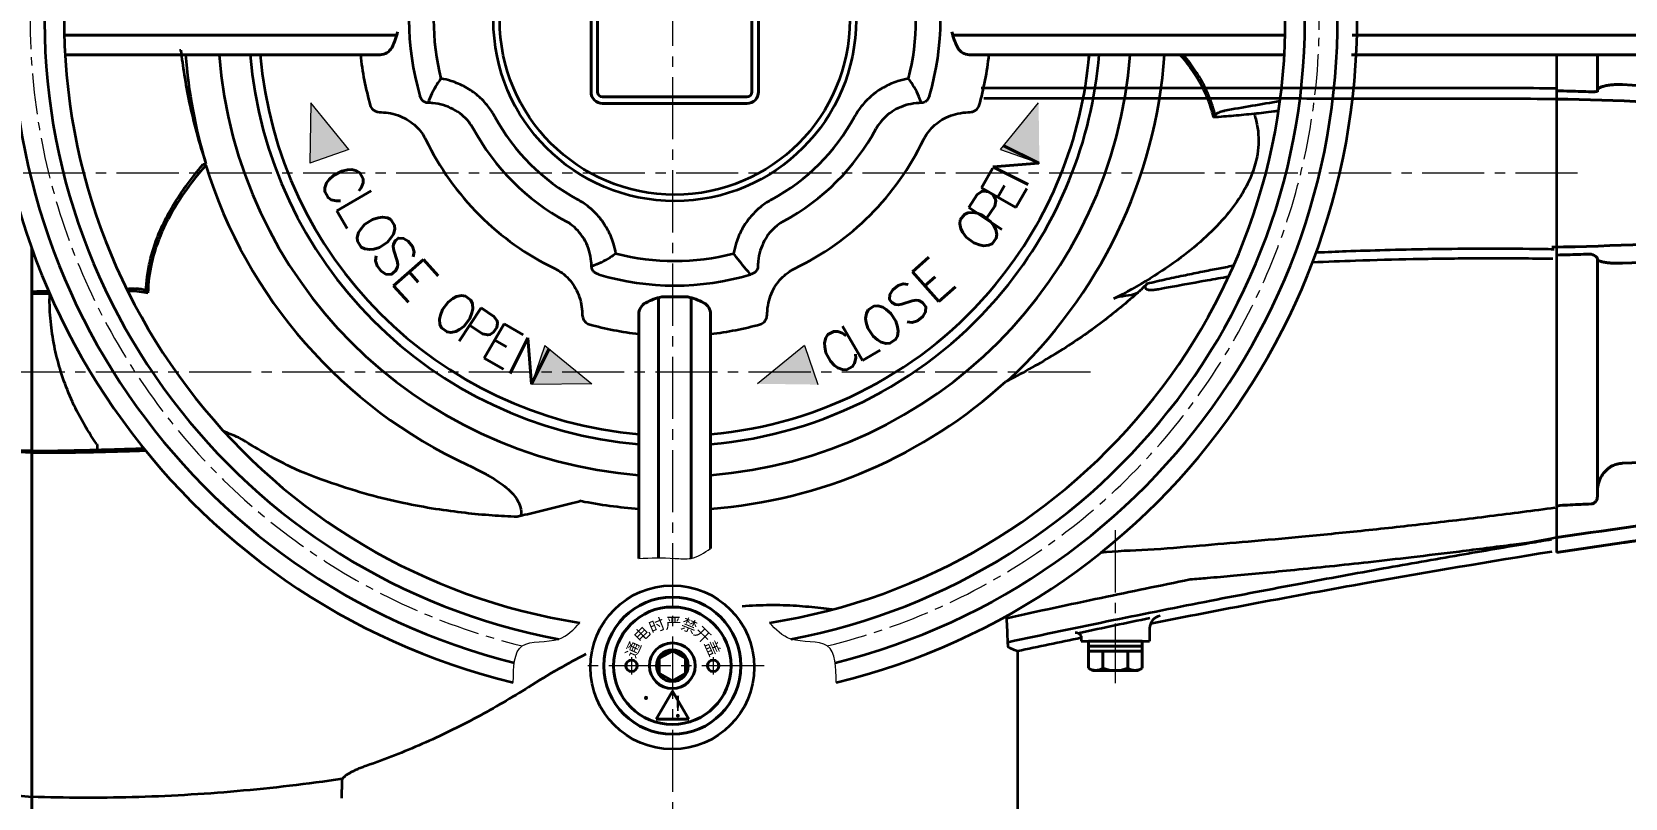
# Model space of a CAD drawing. Extents: x -12012 to 8795, y -497 to 32605.
# Drawn here: x -10982.5 to -10494.3, y 31244.1 to 31478.9 of the extents above; entities that cross this region are included whole.
import ezdxf

# ---------------------------------------------------------------- set-up
doc = ezdxf.new("R2010")
doc.units = 0
doc.header["$MEASUREMENT"] = 0
for name, pattern in [('ACAD_ISO10W100', [18, 12, -3, 0, -3]), ('CENTER', [2, 1.25, -0.25, 0.25, -0.25]), ('CENTER2', [28.575, 19.05, -3.175, 3.175, -3.175])]:
    doc.linetypes.add(name, pattern=pattern)
doc.layers.get('0').update_dxf_attribs({"linetype": 'CONTINUOUS', "lineweight": 35})
doc.layers.get('DEFPOINTS').update_dxf_attribs({"linetype": 'CONTINUOUS'})
for name, color, linetype, lineweight in [('1-中心线', 7, 'ACAD_ISO10W100', 9), ('1CEN', 4, 'CENTER2', 9), ('单点划线', 1, 'CENTER2', 13), ('尺寸', 3, 'CONTINUOUS', 9), ('标注', 3, 'CONTINUOUS', 13), ('粗实线', 7, 'CONTINUOUS', 40), ('细实线', 3, 'CONTINUOUS', 13)]:
    doc.layers.add(name, color=color, linetype=linetype, lineweight=lineweight)
doc.styles.add('01', font='txt.shx')
doc.styles.add('STYLE1', font='txt.shx', dxfattribs={"width": 0.8, "height": 3, "bigfont": 'hzdx.shx'})
doc.styles.add('标注', font='txt.shx', dxfattribs={"height": 2.65})
doc.dimstyles.new('工程标注', dxfattribs={"dimtxt": 6, "dimasz": 5, "dimexe": 1, "dimexo": 0, "dimgap": 1, "dimtad": 1, "dimdec": 0, "dimdsep": 46, "dimtxsty": 'STYLE1', "dimcen": 1, "dimclrd": 256, "dimclrt": 256, "dimadec": 0, "dimazin": 2, "dimtfac": 1, "dimtdec": 0, "dimtmove": 0, "dimatfit": 3, "dimfxl": 0, "dimtolj": 1, "dimarcsym": 0})

# ---------------------------------------------------------------- blocks, each defined once
blk = doc.blocks.new('*D360')
at = {"layer": 'DEFPOINTS', "color": 0, "ltscale": 10, "transparency": 16777216}
for p in [(-10785.55, 31794.72), (-11259.21, 31090.59), (-10785.55, 31090.59)]:
    blk.add_point(p, dxfattribs=at)
at = {"layer": '细实线', "color": 0, "lineweight": -2, "ltscale": 10, "transparency": 16777216}
for p, q in [((-10785.55, 31794.72), (-11260.21, 31794.72)), ((-10785.55, 31090.59), (-11260.21, 31090.59))]:
    blk.add_line(p, q, dxfattribs=at)
at = {"layer": '细实线', "lineweight": -2, "ltscale": 10, "transparency": 16777216}
blk.add_line((-11259.21, 31789.72), (-11259.21, 31095.59), dxfattribs=at)
at = {"layer": '细实线', "ltscale": 10, "transparency": 16777216}
for points in [[(-11260.04, 31789.72), (-11258.38, 31789.72), (-11259.21, 31794.72)], [(-11260.04, 31095.59), (-11258.38, 31095.59), (-11259.21, 31090.59)]]:
    blk.add_solid(points, dxfattribs=at)
at = {"layer": '细实线', "ltscale": 10, "transparency": 16777216, "insert": (-11263.21, 31442.66), "char_height": 3, "attachment_point": 5, "rotation": 90, "style": 'STYLE1'}
blk.add_mtext('\\A1;{\\H2x;704}', dxfattribs=at)

msp = doc.modelspace()

# ---------------------------------------------------------------- hatches: boundary and pattern name
at = {"layer": '标注'}
h = msp.add_hatch(color=256, dxfattribs=at)
h.paths.add_polyline_path([(-10886.143, 31442.621, -0.0058461), (-10887.192, 31445.128), (-10897.073, 31457.232), (-10897.302, 31440.279, 0.0028764), (-10896.736, 31438.927)])
h.paths.add_polyline_path([(-10810.972, 31371.131), (-10823.075, 31381.012, -0.0058461), (-10825.582, 31382.061), (-10829.277, 31371.467, 0.0028764), (-10827.924, 31370.902)])
h.paths.add_polyline_path([(-10827.924, 31370.902, -0.0028764), (-10829.277, 31371.467), (-10829.481, 31370.881)])
h.paths.add_polyline_path([(-10823.075, 31381.012), (-10825.312, 31382.837), (-10825.582, 31382.061, 0.0058461)])
h.paths.add_polyline_path([(-10885.366, 31442.892), (-10887.192, 31445.128, 0.0058461), (-10886.143, 31442.621)])
h.paths.add_polyline_path([(-10896.736, 31438.927, -0.0028764), (-10897.302, 31440.279), (-10897.323, 31438.722)])
h = msp.add_hatch(color=256, dxfattribs=at)
h.paths.add_polyline_path([(-10745.549, 31382.026, -0.0058461), (-10748.056, 31380.976), (-10760.16, 31371.096), (-10743.207, 31370.867, 0.0028764), (-10741.854, 31371.432)])
h.paths.add_polyline_path([(-10674.059, 31457.197), (-10683.939, 31445.093, -0.0058461), (-10684.989, 31442.586), (-10674.395, 31438.891, 0.0028764), (-10673.83, 31440.244)])
h.paths.add_polyline_path([(-10673.83, 31440.244, -0.0028764), (-10674.395, 31438.891), (-10673.809, 31438.687)])
h.paths.add_polyline_path([(-10683.939, 31445.093), (-10685.765, 31442.857), (-10684.989, 31442.586, 0.0058461)])
h.paths.add_polyline_path([(-10745.82, 31382.802), (-10748.056, 31380.976, 0.0058461), (-10745.549, 31382.026)])
h.paths.add_polyline_path([(-10741.854, 31371.432, -0.0028764), (-10743.207, 31370.867), (-10741.65, 31370.846)])
at = {"layer": '粗实线'}
msp.add_hatch(color=256, dxfattribs=at).paths.add_polyline_path([(-10794.148, 31274.819, 1), (-10794.548, 31274.819, 1)])

# ---------------------------------------------------------------- linework, layer by layer
at = {"color": 7, "linetype": 'Continuous'}
for p, q in [((-10515.359, 31471.948), (-10515.359, 31319.438)), ((-10982.518, 31412.531), (-10982.518, 31234.597)), ((-10982.518, 31240.616), (-10982.518, 31412.531)), ((-10661.048, 31293.792), (-10661.048, 31292.204)), ((-10640.048, 31296.1), (-10640.048, 31292.204)), ((-10680.564, 31289.124), (-10680.564, 31168.204)), ((-10989.954, 31245.198), (-10982.518, 31244.496))]:
    msp.add_line(p, q, dxfattribs=at)
msp.add_line((-10661.048, 31292.204), (-10640.048, 31292.204))
msp.add_lwpolyline([(-10919.207, 31354.662), (-10919.113, 31354.617), (-10919.043, 31354.572)], dxfattribs=at)
for centre, radius in [((-10785.548, 31482.656), 55.555), ((-10785.548, 31482.656), 53.623), ((-10786.268, 31284.196), 25.108)]:
    msp.add_circle(centre, radius, dxfattribs=at)
for centre, radius, start, end in [((-10785.548, 31482.656), 209.08, 283.68546, 256.31454), ((-10785.548, 31482.656), 203.08, 284.00301, 255.99699), ((-10785.548, 31482.656), 193.08, 280.60467, 259.39533), ((-10785.548, 31482.656), 187.08, 278.93398, 261.06602), ((-10785.548, 31482.656), 127.459, 320.49001, 355.18156), ((-10785.548, 31482.656), 130.502, 320.49001, 355.29416), ((-10636.048, 31296.1), 4, 101.20432, 180), ((-10662.608, 31293.037), 1.733, 25.81335, 98.08026)]:
    msp.add_arc(centre, radius, start, end)
for radius, start, end in [(81.446, 163.40138, 196.59862), (81.446, 343.40138, 16.59862), (73.885, 165.87871, 194.12132), (73.885, 345.87885, 14.12111), (150.239, 184.08654, 197.07181), (139.979, 184.38663, 265.49344), (130.502, 184.70584, 265.16546), (127.459, 184.81844, 265.04976), (96.915, 186.34243, 195.72458), (139.979, 274.50715, 355.61337), (96.915, 344.27542, 353.65757), (150.477, 312.6649, 355.91993), (127.459, 354.43591, 355.18156), (70.161, 208.37375, 241.62624), (62.6, 208.37375, 241.62624), (62.6, 298.37375, 331.62625), (70.161, 298.37375, 331.62625), (84.649, 205.74458, 244.25542), (84.649, 295.74458, 334.25542), (150.477, 197.25184, 245.14061), (73.885, 255.87867, 284.12113), (81.446, 253.40138, 286.59862), (127.459, 274.95091, 320.49001), (130.502, 274.83519, 320.49001), (96.915, 254.27542, 263.48377), (96.915, 276.51722, 285.72458), (150.239, 274.19876, 312.47729), (150.239, 258.99364, 265.80177)]:
    msp.add_arc((-10785.548, 31482.656), radius, start, end, dxfattribs=at)
for points, start_tangent, end_tangent in [([(-10937.238, 31473.316), (-10936.881, 31473.373)], (0.9873989, 0.1582513), (0.9873607, 0.158489)), ([(-10936.881, 31473.373), (-10935.841, 31465.786), (-10934.281, 31457.333), (-10932.085, 31448.183), (-10929.167, 31438.55)], (0.1146524, -0.9934057), (0.3190358, -0.9477427)), ([(-10857.201, 31464.632), (-10858.407, 31462.837), (-10861.118, 31457.169)], (-0.5875035, -0.8092216), (-0.3282141, -0.9446034)), ([(-10840.628, 31452.907), (-10842.675, 31456.036), (-10845.831, 31459.333), (-10849.658, 31461.986), (-10854.065, 31463.874), (-10857.2, 31464.632)], (-0.4752003, 0.8798777), (-0.9854981, 0.1696866)), ([(-10713.895, 31464.632), (-10717.182, 31463.826), (-10721.515, 31461.943), (-10725.282, 31459.319), (-10728.395, 31456.07), (-10730.468, 31452.907)], (-0.9854983, -0.1696854), (-0.4751765, -0.8798905)), ([(-10709.978, 31457.169), (-10710.728, 31459.094), (-10713.895, 31464.632)], (-0.3282149, 0.9446031), (-0.5875, 0.8092242)), ([(-10861.118, 31457.169), (-10862.056, 31457.355), (-10862.431, 31457.561), (-10862.744, 31457.824), (-10863.244, 31458.503), (-10863.6, 31459.389)], (-0.9999806, 0.0062276), (-0.2856653, 0.9583294)), ([(-10707.496, 31459.389), (-10707.852, 31458.503), (-10708.352, 31457.825), (-10708.664, 31457.561), (-10709.04, 31457.355), (-10709.978, 31457.169)], (-0.2856653, -0.9583295), (-0.9999806, -0.0062219)), ([(-10878.836, 31456.39), (-10878.553, 31455.763), (-10878.071, 31455.198), (-10877.387, 31454.736), (-10876.521, 31454.425), (-10875.51, 31454.314)], (0.2761411, -0.9611171), (0.9999966, 0.0025985)), ([(-10875.51, 31454.314), (-10872.606, 31453.983), (-10869.681, 31453.113), (-10867.088, 31451.787), (-10864.898, 31450.097), (-10863.125, 31448.105), (-10861.795, 31445.887)], (0.9995524, -0.0299172), (0.4313298, -0.9021943)), ([(-10847.28, 31449.314), (-10848.661, 31451.364), (-10850.797, 31453.519), (-10853.393, 31455.248), (-10856.388, 31456.471), (-10859.636, 31457.095), (-10861.118, 31457.168)], (-0.4838233, 0.8751657), (-0.9999859, 0.0053025)), ([(-10709.977, 31457.168), (-10711.615, 31457.08), (-10714.811, 31456.44), (-10717.755, 31455.22), (-10720.31, 31453.51), (-10722.418, 31451.386), (-10723.816, 31449.314)], (-0.999986, -0.0052972), (-0.4838271, -0.8751636)), ([(-10709.301, 31445.887), (-10708.013, 31448.048), (-10706.301, 31450), (-10704.192, 31451.669), (-10701.687, 31453.001), (-10698.798, 31453.918), (-10695.586, 31454.314)], (0.4313133, 0.9022022), (0.9995522, 0.0299245)), ([(-10695.586, 31454.314), (-10694.575, 31454.425), (-10693.709, 31454.736), (-10693.025, 31455.198), (-10692.543, 31455.763), (-10692.26, 31456.39)], (0.9999966, -0.0025983), (0.2761411, 0.9611171)), ([(-10608.009, 31453.805), (-10614.338, 31453.219), (-10620.43, 31452.716)], (-0.9952853, -0.0969902), (-0.9969899, -0.0775313)), ([(-10620.43, 31452.715), (-10620.196, 31453.101), (-10619.962, 31453.455)], (0.4998306, 0.8661232), (0.5675934, 0.823309)), ([(-10619.962, 31453.455), (-10619.588, 31453.838), (-10619.095, 31454.149), (-10618.513, 31454.403), (-10617.849, 31454.61), (-10617.113, 31454.77)], (0.5675934, 0.823309), (0.9849017, 0.1731147)), ([(-10608.009, 31453.805), (-10606.967, 31449.531), (-10606.666, 31445.435), (-10606.998, 31441.508)], (0.3169629, -0.9484379), (-0.1586615, -0.987333)), ([(-10930.046, 31438.363), (-10929.46, 31438.488), (-10929.167, 31438.55)], (0.978171, 0.2078015), (0.9780247, 0.2084889)), ([(-10606.998, 31441.508), (-10608.61, 31435.594), (-10611.687, 31429.355), (-10616.366, 31422.849), (-10622.69, 31416.233), (-10630.498, 31409.763), (-10639.899, 31403.404), (-10651.114, 31397.09)], (-0.1589565, -0.9872856), (-0.8877346, -0.4603556)), ([(-10947.506, 31399.566), (-10947.16, 31404.016), (-10946.279, 31408.857), (-10944.746, 31414.094), (-10942.449, 31419.699), (-10939.295, 31425.63), (-10935.186, 31431.863), (-10930.046, 31438.363)], (0.026546, 0.9996476), (0.6507424, 0.7592985)), ([(-10929.258, 31438.036), (-10937.113, 31427.765), (-10942.648, 31417.677), (-10945.865, 31408.007), (-10946.958, 31399.006)], (-0.657735, -0.7532494), (-0.0160985, -0.9998704)), ([(-10930.046, 31438.363), (-10929.442, 31438.297), (-10929.255, 31438.028)], (0.9782401, 0.2074759), (0.2965509, -0.955017)), ([(-10803.572, 31411.003), (-10804.33, 31414.138), (-10806.218, 31418.546), (-10808.871, 31422.373), (-10812.167, 31425.529), (-10815.297, 31427.576)], (-0.1696875, 0.9854979), (-0.8798776, 0.4752005)), ([(-10755.799, 31427.576), (-10758.962, 31425.503), (-10762.211, 31422.389), (-10764.836, 31418.623), (-10766.719, 31414.289), (-10767.524, 31411.003)], (-0.8798905, -0.4751765), (-0.1696827, -0.9854987)), ([(-10811.036, 31407.085), (-10811.108, 31408.568), (-10811.733, 31411.816), (-10812.955, 31414.811), (-10814.684, 31417.407), (-10816.839, 31419.543), (-10818.89, 31420.924)], (-0.0053028, 0.9999859), (-0.8751655, 0.4838237)), ([(-10752.206, 31420.924), (-10754.279, 31419.525), (-10756.403, 31417.418), (-10758.113, 31414.863), (-10759.332, 31411.918), (-10759.973, 31408.723), (-10760.06, 31407.085)], (-0.8751636, -0.4838271), (-0.0052972, -0.999986)), ([(-10803.572, 31411.002), (-10805.366, 31409.796), (-10811.035, 31407.085)], (-0.8092216, -0.5875035), (-0.9446034, -0.3282141)), ([(-10762.282, 31404.604), (-10763.642, 31406.167), (-10767.524, 31411.002)], (-0.6638156, 0.7478963), (-0.6024015, 0.7981932)), ([(-10822.316, 31406.409), (-10820.082, 31405.067), (-10818.079, 31403.276), (-10816.382, 31401.062), (-10815.057, 31398.439), (-10814.201, 31395.497), (-10813.89, 31392.693)], (0.9021915, -0.4313358), (0.0299152, -0.9995524)), ([(-10808.814, 31404.604), (-10809.701, 31404.96), (-10810.379, 31405.459), (-10810.642, 31405.772), (-10810.848, 31406.147), (-10811.035, 31407.085)], (-0.9583295, 0.2856653), (-0.006228, 0.9999806)), ([(-10760.061, 31407.085), (-10760.247, 31406.147), (-10760.453, 31405.772), (-10760.717, 31405.459), (-10761.396, 31404.96), (-10762.282, 31404.604)], (-0.0062219, -0.9999806), (-0.9583295, -0.2856653)), ([(-10757.206, 31392.693), (-10756.81, 31395.906), (-10755.894, 31398.795), (-10754.561, 31401.299), (-10752.893, 31403.409), (-10750.941, 31405.121), (-10748.78, 31406.409)], (0.0299242, 0.9995522), (0.9022023, 0.431313)), ([(-10951.048, 31400.248), (-10950.304, 31400.265), (-10949.618, 31400.235), (-10948.991, 31400.159), (-10948.423, 31400.032), (-10947.916, 31399.841), (-10947.506, 31399.566)], (0.9986885, 0.0511988), (0.726136, -0.6875511)), ([(-10947.506, 31399.566), (-10947.234, 31399.299), (-10946.958, 31399.006)], (0.726136, -0.6875511), (0.6722322, -0.7403404)), ([(-10640.855, 31401.723), (-10641.827, 31400.761), (-10642.817, 31399.798), (-10643.743, 31398.919)], (-0.7074507, -0.7067627), (-0.7256286, -0.6880866)), ([(-10640.831, 31401.747), (-10641.175, 31401.356), (-10641.39, 31400.966), (-10641.424, 31400.567), (-10641.22, 31400.251), (-10640.856, 31400.051), (-10640.399, 31399.937), (-10639.891, 31399.885), (-10639.333, 31399.881), (-10638.726, 31399.918), (-10638.07, 31399.995), (-10637.354, 31400.112)], (-0.7074201, -0.7067933), (0.9833016, 0.1819835)), ([(-10982.018, 31398.741), (-10979.451, 31398.75), (-10976.953, 31398.768)], (0.9999986, 0.0016915), (0.9999597, 0.0089747)), ([(-10976.953, 31398.768), (-10977.077, 31397.918), (-10977.099, 31397.09)], (-0.8235897, -0.567186), (-0.0049591, -0.9999877)), ([(-10973.617, 31374.781), (-10975.44, 31381.738), (-10976.639, 31389.189), (-10977.099, 31397.09)], (-0.2980212, 0.9545592), (-0.0058387, 0.999983)), ([(-10643.85, 31398.905), (-10649.835, 31393.734), (-10656.048, 31388.926), (-10662.451, 31384.435), (-10669.105, 31380.169), (-10676.104, 31376.05), (-10683.568, 31372.005)], (-0.7370472, -0.6758412), (-0.887228, -0.4613311)), ([(-10643.85, 31398.905), (-10647.415, 31398.019), (-10651.114, 31397.09)], (-0.8812285, -0.4726905), (-0.8891132, -0.4576873)), ([(-10813.89, 31392.693), (-10813.779, 31391.683), (-10813.468, 31390.816), (-10813.006, 31390.133), (-10812.441, 31389.651), (-10811.813, 31389.368)], (-0.0025981, -0.9999966), (0.9611171, -0.2761412)), ([(-10759.283, 31389.368), (-10758.655, 31389.651), (-10758.09, 31390.133), (-10757.628, 31390.816), (-10757.317, 31391.683), (-10757.206, 31392.693)], (0.9611171, 0.2761411), (-0.0025985, 0.9999966)), ([(-10962.583, 31352.549), (-10967.235, 31359.976), (-10970.897, 31367.43), (-10973.617, 31374.781)], (-0.5732751, 0.8193629), (-0.2981526, 0.9545182)), ([(-10683.568, 31372.005), (-10684.092, 31371.847)], (-0.9573894, -0.2888003), (-0.9574724, -0.2885249)), ([(-10982.518, 31350.503), (-11002.143, 31350.739), (-11022.472, 31350.967), (-11044.352, 31351.185), (-11068.121, 31351.39), (-11094.115, 31351.573), (-11122.672, 31351.722), (-11154.129, 31351.821), (-11188.821, 31351.844), (-11227.012, 31351.758)], (-0.9999174, 0.0128538), (-0.9999926, -0.0038511)), ([(-10982.518, 31350.503), (-10971.966, 31350.674), (-10962.402, 31350.874)], (1, -0.0002979), (0.9996205, 0.027547)), ([(-10962.585, 31352.549), (-10962.537, 31351.724), (-10962.402, 31350.874)], (0.0393559, -0.9992253), (0.7682662, -0.6401304)), ([(-10833.834, 31330.319), (-10841.479, 31330.737), (-10849.765, 31331.503), (-10858.789, 31332.723), (-10868.598, 31334.53), (-10879.227, 31337.096), (-10890.759, 31340.678), (-10903.228, 31345.643), (-10919.043, 31354.572)], (-0.9993158, 0.0369861), (-0.8569452, 0.5154075)), ([(-10982.518, 31350.025), (-10986.345, 31350.139), (-10989.668, 31350.205)], (-0.9998014, 0.0199271), (-0.999802, 0.0198984)), ([(-10848.808, 31346.121), (-10845.34, 31344.436), (-10842.188, 31342.72), (-10839.429, 31340.981), (-10837.095, 31339.211), (-10835.183, 31337.367), (-10833.713, 31335.371), (-10832.796, 31333.191), (-10832.565, 31330.993)], (0.9073479, -0.4203805), (-0.0469694, -0.9988963)), ([(-10814.231, 31335.18), (-10820.869, 31333.475), (-10827.406, 31331.853), (-10833.836, 31330.318)], (-0.9676435, -0.2523213), (-0.9738063, -0.2273792)), ([(-10832.565, 31330.993), (-10832.762, 31330.716), (-10833.129, 31330.529), (-10833.836, 31330.318)], (-0.0469649, -0.9988965), (-0.9738071, -0.2273759)), ([(-10740.751, 31302.292), (-10748.254, 31303), (-10756.353, 31303.23), (-10764.9, 31302.843)], (-0.9922671, 0.1241213), (-0.9964883, -0.0837321)), ([(-10683.836, 31299.206), (-10684.36, 31299.499)], (-0.8721002, 0.4893274), (-0.8733257, 0.4871368)), ([(-10683.476, 31291.844), (-10683.635, 31295.585), (-10683.836, 31299.206)], (-0.0365444, 0.999332), (-0.0624223, 0.9980498)), ([(-10812.818, 31288.203), (-10821.296, 31283.596), (-10830.345, 31278.139)], (-0.8899984, -0.4559636), (-0.845509, -0.5339612)), ([(-10683.082, 31290.215), (-10683.34, 31290.727), (-10683.429, 31291.237), (-10683.476, 31291.844)], (-0.9192737, 0.3936189), (-0.0365445, 0.999332)), ([(-10680.564, 31289.124), (-10681.68, 31289.61), (-10683.082, 31290.215)], (-0.9163214, 0.4004435), (-0.9192584, 0.3936546)), ([(-11227.386, 31280.015), (-11189.166, 31273.094), (-11154.44, 31266.848), (-11122.938, 31261.209), (-11094.333, 31256.107), (-11068.289, 31251.475), (-11044.471, 31247.249), (-11022.544, 31243.365), (-11002.17, 31239.761), (-10982.518, 31236.46)], (0.983871, -0.1788795), (0.9847741, -0.1738387)), ([(-10830.345, 31278.139), (-10838.207, 31273.357), (-10846.278, 31268.833), (-10854.53, 31264.608), (-10862.927, 31260.715), (-10871.433, 31257.176), (-10880.005, 31254.011)], (-0.845509, -0.5339612), (-0.9449727, -0.3271492)), ([(-10880.005, 31254.011), (-10881.356, 31253.519), (-10882.593, 31253.022), (-10883.707, 31252.526), (-10884.686, 31252.038), (-10885.523, 31251.566), (-10886.209, 31251.115), (-10886.736, 31250.692)], (-0.9449727, -0.3271492), (-0.738188, -0.674595)), ([(-10887.481, 31250.01), (-10919.657, 31246.229), (-10951.781, 31244.39), (-10982.518, 31244.496)], (-0.989251, -0.1462275), (-0.9994296, 0.0337709)), ([(-10887.481, 31250.01), (-10887.591, 31247.089), (-10887.675, 31244.112)], (-0.0426102, -0.9990918), (-0.0238952, -0.9997145)), ([(-10886.736, 31250.692), (-10887.119, 31250.341), (-10887.481, 31250.01)], (-0.738188, -0.674595), (-0.737426, -0.675428))]:
    msp.add_spline(points, degree=3, dxfattribs=dict(at, start_tangent=start_tangent, end_tangent=end_tangent))
for points, knots in [([(-10620.43, 31452.716), (-10620.774, 31454.205), (-10621.689, 31457.297), (-10623.719, 31461.974), (-10626.6, 31466.834), (-10629.135, 31470.109), (-10630.626, 31471.811), (-10630.749, 31471.949)], [0, 0, 0, 0, 4.5858961, 9.6467036, 15.2597019, 21.4885986, 22.0426242, 22.0426242, 22.0426242, 22.0426242]), ([(-10619.962, 31453.455), (-10620.095, 31453.997), (-10620.393, 31455.108), (-10620.931, 31456.816), (-10621.593, 31458.624), (-10622.402, 31460.545), (-10623.386, 31462.584), (-10624.574, 31464.743), (-10625.997, 31467.017), (-10627.683, 31469.402), (-10628.992, 31471.039), (-10629.719, 31471.897), (-10629.764, 31471.949)], [0, 0, 0, 0, 1.6743958, 3.451391, 5.3693259, 7.4472338, 9.7039884, 12.1595086, 14.8343688, 17.7477012, 20.9156887, 21.1207744, 21.1207744, 21.1207744, 21.1207744]), ([(-10515.359, 31461.615), (-10524.706, 31461.66), (-10544.511, 31461.718), (-10574.206, 31461.73), (-10604.26, 31461.71), (-10633.562, 31461.697), (-10662.625, 31461.694), (-10681.982, 31461.681), (-10691.632, 31461.667)], [69.5045355, 69.5045355, 69.5045355, 69.5045355, 97.5455312, 128.9203692, 158.5882228, 187.7080065, 216.8269769, 245.7774493, 245.7774493, 245.7774493, 245.7774493]), ([(-10515.359, 31458.357), (-10520.675, 31458.368), (-10533.143, 31458.394), (-10553.366, 31458.428), (-10576.709, 31458.459), (-10602.04, 31458.485), (-10629.57, 31458.504), (-10659.418, 31458.516), (-10680.125, 31458.517), (-10690.878, 31458.516)], [69.5005712, 69.5005712, 69.5005712, 69.5005712, 85.4477395, 106.904581, 130.1700807, 155.4757981, 182.8995495, 212.7602125, 245.0191428, 245.0191428, 245.0191428, 245.0191428]), ([(-10600.566, 31454.712), (-10601.058, 31454.647), (-10602.59, 31454.445), (-10605.07, 31454.135), (-10607.061, 31453.908), (-10608.009, 31453.805)], [14.401756, 14.401756, 14.401756, 14.401756, 15.8907085, 19.0375017, 21.8999962, 21.8999962, 21.8999962, 21.8999962]), ([(-10590.115, 31408.356), (-10585.719, 31408.545), (-10575.452, 31408.947), (-10559.037, 31409.402), (-10540.558, 31409.634), (-10526.28, 31409.592), (-10518.148, 31409.474), (-10516.475, 31409.445)], [47.9540519, 47.9540519, 47.9540519, 47.9540519, 61.153687, 78.7788181, 97.2138557, 116.594088, 121.6121173, 121.6121173, 121.6121173, 121.6121173]), ([(-10516.076, 31412.283), (-10518.609, 31412.329), (-10526.627, 31412.446), (-10539.541, 31412.487), (-10554.315, 31412.343), (-10567.561, 31412.053), (-10578.826, 31411.689), (-10585.697, 31411.414), (-10588.612, 31411.288)], [79.0968113, 79.0968113, 79.0968113, 79.0968113, 86.6964851, 103.1518112, 117.8378553, 131.0204574, 142.8974066, 151.6500584, 151.6500584, 151.6500584, 151.6500584]), ([(-10614.344, 31407.234), (-10614.407, 31407.223), (-10615.971, 31406.935), (-10619.152, 31406.337), (-10624.006, 31405.384), (-10629.24, 31404.308), (-10634.9, 31403.085), (-10638.816, 31402.197), (-10640.855, 31401.723)], [23.7181001, 23.7181001, 23.7181001, 23.7181001, 23.9112593, 28.4888356, 33.4251751, 38.7533947, 44.5171408, 50.7985499, 50.7985499, 50.7985499, 50.7985499]), ([(-10953.15, 31399.538), (-10952.967, 31399.531), (-10950.533, 31399.738), (-10948.642, 31399.214), (-10946.958, 31399.006)], [5.0705008, 5.0705008, 5.0705008, 5.0705008, 5.1687671, 10.5104986, 10.5104986, 10.5104986, 10.5104986]), ([(-10637.354, 31400.112), (-10632.344, 31401.039), (-10625.163, 31402.347), (-10617.976, 31403.62), (-10615.805, 31404.001)], [0, 0, 0, 0, 15.2853732, 21.8966081, 21.8966081, 21.8966081, 21.8966081]), ([(-10982.518, 31350.025), (-10977.104, 31349.993), (-10967.286, 31350.042), (-10955.851, 31350.345), (-10949.33, 31350.607), (-10947.71, 31350.678)], [0, 0, 0, 0, 14.741713, 29.4510355, 34.3172227, 34.3172227, 34.3172227, 34.3172227]), ([(-10962.402, 31350.874), (-10961.548, 31350.898), (-10959.767, 31350.948), (-10956.974, 31351.031), (-10953.926, 31351.126), (-10950.982, 31351.221), (-10949.049, 31351.286), (-10948.225, 31351.314)], [0, 0, 0, 0, 2.5634974, 5.3457645, 8.383062, 11.7103895, 14.1834471, 14.1834471, 14.1834471, 14.1834471]), ([(-10515.859, 31333.082), (-10522.525, 31332.179), (-10535.924, 31330.438), (-10555.735, 31328.077), (-10574.924, 31325.984), (-10592.839, 31324.211), (-10609.338, 31322.695), (-10625.07, 31321.433), (-10640.127, 31320.046), (-10650.294, 31319.849), (-10655.087, 31319.271)], [69.3900289, 69.3900289, 69.3900289, 69.3900289, 89.5706106, 109.923161, 129.2439783, 147.4763986, 163.9316257, 178.9501982, 194.8155792, 209.3238063, 209.3238063, 209.3238063, 209.3238063]), ([(-10516.869, 31323.343), (-10519.114, 31322.971), (-10528.526, 31321.402), (-10545.707, 31318.478), (-10569.088, 31314.358), (-10594.465, 31309.715), (-10622.053, 31304.46), (-10651.972, 31298.497), (-10672.707, 31294.156), (-10683.476, 31291.844)], [79.7256665, 79.7256665, 79.7256665, 79.7256665, 86.5549396, 108.3495572, 132.0087732, 157.7782846, 185.745657, 216.257774, 249.2996964, 249.2996964, 249.2996964, 249.2996964]), ([(-10515.359, 31323.982), (-10520.086, 31322.867), (-10529.845, 31321.567), (-10544.518, 31319.706), (-10559.354, 31317.923), (-10572.608, 31316.414), (-10584.528, 31315.129), (-10595.312, 31314.027), (-10605.109, 31313.075), (-10614.025, 31312.251), (-10621.438, 31311.592), (-10625.884, 31311.219), (-10627.636, 31311.071)], [69.3320038, 69.3320038, 69.3320038, 69.3320038, 82.1285454, 98.8693385, 113.7009861, 126.9576604, 138.8891545, 149.6674815, 159.4777749, 168.418445, 176.5298085, 181.8034486, 181.8034486, 181.8034486, 181.8034486]), ([(-10516.833, 31319.64), (-10535.642, 31316.593), (-10565.783, 31311.482), (-10606.745, 31303.983), (-10628.924, 31299.691), (-10639.784, 31297.529)], [79.6370056, 79.6370056, 79.6370056, 79.6370056, 136.7984923, 171.3442618, 204.5660511, 204.5660511, 204.5660511, 204.5660511]), ([(-10627.636, 31311.071), (-10636.725, 31309.211), (-10655.476, 31305.339), (-10674.198, 31301.327), (-10683.836, 31299.206)], [192.6983977, 192.6983977, 192.6983977, 192.6983977, 220.5315689, 250.1381668, 250.1381668, 250.1381668, 250.1381668])]:
    msp.add_open_spline(points, degree=3, knots=knots, dxfattribs=at)
for points in [[(-10600.142, 31457.679), (-10605.803, 31456.734), (-10611.46, 31455.763), (-10617.113, 31454.77)], [(-10951.05, 31400.248), (-10951.848, 31400.207), (-10952.645, 31400.168), (-10953.442, 31400.129)], [(-10953.375, 31399.993), (-10952.597, 31400.074), (-10951.82, 31400.16), (-10951.043, 31400.249)], [(-10977.325, 31399.372), (-10978.89, 31399.349), (-10980.454, 31399.332), (-10982.018, 31399.32)], [(-10919.207, 31354.662), (-10920.723, 31355.25), (-10922.228, 31355.87), (-10923.717, 31356.527)], [(-10737.356, 31301.889), (-10738.489, 31302.016), (-10739.62, 31302.15), (-10740.751, 31302.292)], [(-10684.36, 31299.499), (-10684.419, 31299.532), (-10684.48, 31299.563), (-10684.541, 31299.592)], [(-10661.493, 31294.815), (-10654.323, 31296.355), (-10647.147, 31297.871), (-10639.967, 31299.362)], [(-10661.048, 31293.218), (-10667.558, 31291.874), (-10674.063, 31290.51), (-10680.564, 31289.124)]]:
    msp.add_open_spline(points, degree=3, dxfattribs=at)
at = {"layer": '1-中心线', "color": 1, "linetype": 'CENTER', "ltscale": 10}
msp.add_arc((-10785.548, 31482.656), 197.48, 283.68546, 256.31454, dxfattribs=at)
at = {"layer": '1CEN', "color": 1}
for p, q in [((-10508.91, 31435.656), (-11208.049, 31435.656)), ((-10658.13, 31374.616), (-11237.997, 31374.616)), ((-10650.548, 31326.23), (-10650.548, 31279.313))]:
    msp.add_line(p, q, dxfattribs=at)
at = {"layer": '单点划线'}
for p, q in [((-10786.268, 31807.996), (-10786.268, 31081.702)), ((-10798.768, 31287.341), (-10798.768, 31282.031)), ((-10773.768, 31287.341), (-10773.768, 31282.031))]:
    msp.add_line(p, q, dxfattribs=at)
at = {"layer": '单点划线', "color": 1}
msp.add_line((-10758.162, 31284.686), (-10814.375, 31284.686), dxfattribs=at)
at = {"layer": '尺寸', "ltscale": 10}
for points in [[(-10835.015, 31279.511), (-10832.27, 31290.782), (-10821.081, 31292.873), (-10814.601, 31297.845)], [(-10736.081, 31279.511), (-10738.826, 31290.782), (-10750.015, 31292.873), (-10756.495, 31297.845)]]:
    msp.add_spline(points, degree=3, dxfattribs=at)
at = {"layer": '标注', "ltscale": 10, "end_tangent": (0.9279822, -0.3726245)}
msp.add_spline([(-10796.547, 31317.603), (-10785.548, 31317.603), (-10780.548, 31317.603), (-10774.548, 31320.647)], degree=3, dxfattribs=at)
at = {"layer": '粗实线', "ltscale": 10}
for p, q in [((-10811.179, 31460.524), (-10811.179, 31504.787)), ((-10809.179, 31460.524), (-10809.179, 31504.787)), ((-10761.917, 31504.787), (-10761.917, 31460.524)), ((-10759.917, 31504.787), (-10759.917, 31460.524)), ((-10759.917, 31504.787), (-10759.917, 31460.524)), ((-10807.679, 31459.024), (-10763.417, 31459.024)), ((-10807.679, 31457.024), (-10763.417, 31457.024)), ((-10658.798, 31292.204), (-10642.298, 31292.204)), ((-10658.798, 31289.182), (-10658.798, 31292.182)), ((-10642.298, 31289.182), (-10642.298, 31292.182)), ((-10658.798, 31290.682), (-10642.298, 31290.682)), ((-10658.798, 31289.182), (-10642.298, 31289.182))]:
    msp.add_line(p, q, dxfattribs=at)
at = {"layer": '粗实线'}
for p, q in [((-10870.729, 31477.948), (-10972.569, 31477.948)), ((-10700.367, 31477.948), (-10598.527, 31477.948)), ((-10577.961, 31477.948), (-10375.466, 31477.948)), ((-10576.521, 31477.948), (-10515.359, 31477.948)), ((-10875.793, 31471.949), (-10972.322, 31471.949)), ((-10695.303, 31471.949), (-10598.774, 31471.949)), ((-10578.182, 31471.949), (-10380.53, 31471.948)), ((-10576.742, 31471.949), (-10515.359, 31471.948)), ((-10790.548, 31397.474), (-10790.548, 31317.928)), ((-10789.546, 31397.718), (-10781.546, 31397.718)), ((-10780.548, 31317.603), (-10780.548, 31397.475)), ((-10796.546, 31392.411), (-10796.547, 31317.603)), ((-10774.548, 31320.647), (-10774.548, 31392.527)), ((-10515.359, 31333.637), (-10514.358, 31333.839)), ((-10786.236, 31289.286), (-10790.203, 31287.07)), ((-10786.236, 31289.286), (-10782.301, 31287.014)), ((-10658.798, 31289.182), (-10658.798, 31283.909)), ((-10658.798, 31289.182), (-10658.798, 31283.909)), ((-10654.348, 31283.909), (-10654.348, 31289.182)), ((-10646.748, 31283.909), (-10646.748, 31289.182)), ((-10642.298, 31289.182), (-10642.298, 31283.909)), ((-10790.269, 31286.957), (-10790.269, 31282.415)), ((-10786.236, 31280.086), (-10790.203, 31282.301)), ((-10786.236, 31280.086), (-10782.301, 31282.358)), ((-10782.269, 31286.958), (-10782.269, 31282.414)), ((-10658.798, 31283.909), (-10657.581, 31283.19)), ((-10657.581, 31283.19), (-10643.515, 31283.19)), ((-10642.298, 31283.909), (-10643.515, 31283.19))]:
    msp.add_line(p, q, dxfattribs=at)
at = {"layer": '粗实线', "color": 0}
for p, q in [((-10502.847, 31460.859), (-10502.847, 31471.948)), ((-10502.847, 31460.533), (-10502.847, 31460.859)), ((-10502.847, 31336.513), (-10502.847, 31409.48)), ((-10515.359, 31319.403), (-10494.727, 31322.439))]:
    msp.add_line(p, q, dxfattribs=at)
at = {"layer": '粗实线', "color": 2}
for p, q in [((-10791.268, 31268.286), (-10786.268, 31276.946)), ((-10781.268, 31268.286), (-10786.268, 31276.946)), ((-10791.268, 31268.286), (-10781.268, 31268.286))]:
    msp.add_line(p, q, dxfattribs=at)
at = {"layer": '粗实线'}
for centre, radius in [((-10786.268, 31284.686), 21), ((-10786.268, 31284.686), 18), ((-10786.268, 31284.686), 7), ((-10786.268, 31284.686), 4.867), ((-10798.768, 31284.686), 1.75), ((-10773.768, 31284.686), 1.75), ((-10794.348, 31274.819), 0.2)]:
    msp.add_circle(centre, radius, dxfattribs=at)
for centre, radius, start, end in [((-10889.059, 31482.949), 19, 332.18186, 347.8468), ((-10682.037, 31482.949), 19, 192.1532, 207.81814), ((-10875.793, 31475.949), 4, 270, 332.18186), ((-10695.303, 31475.949), 4, 207.81814, 270), ((-10792.546, 31392.411), 4, 117.81814, 180), ((-10785.546, 31379.144), 19, 102.1532, 117.81814), ((-10785.546, 31379.144), 19, 62.18186, 77.8468), ((-10778.546, 31392.411), 4, 0, 62.18186), ((-10656.573, 31287.289), 4.046, 236.64236, 303.35764), ((-10650.548, 31293.476), 10.294, 248.33667, 291.66333), ((-10644.523, 31287.289), 4.046, 236.64236, 303.35764)]:
    msp.add_arc(centre, radius, start, end, dxfattribs=at)
at = {"layer": '粗实线', "ltscale": 10}
for centre, radius, start, end in [((-10807.679, 31460.524), 3.5, 180, 270), ((-10807.679, 31460.524), 1.5, 180, 270), ((-10763.417, 31460.524), 1.5, 270, 0), ((-10763.417, 31460.524), 3.5, 270, 0)]:
    msp.add_arc(centre, radius, start, end, dxfattribs=at)
at = {"layer": '粗实线', "color": 0}
for points, start_tangent, end_tangent in [([(-10515.359, 31460.898), (-10511.14, 31460.795), (-10507.936, 31460.693), (-10504.745, 31460.593)], (0.9994854, -0.0320785), (0.9995082, -0.031359)), ([(-10354.863, 31454.671), (-10406.894, 31455.56), (-10460.034, 31456.471), (-10515.359, 31458.357)], (-0.9998543, 0.017068), (-0.999852, 0.0172036)), ([(-10502.847, 31460.859), (-10503.23, 31460.668), (-10503.649, 31460.614), (-10504.167, 31460.589), (-10504.745, 31460.593)], (0, -1), (-0.9995082, 0.031359)), ([(-10495.189, 31462.784), (-10496.795, 31462.805), (-10498.36, 31462.719), (-10499.818, 31462.526), (-10501.045, 31462.251), (-10502.009, 31461.908), (-10502.632, 31461.525), (-10502.847, 31461.138)], (-0.9989876, 0.0449854), (0, -1)), ([(-10359.583, 31457.636), (-10401.584, 31459.023), (-10446.787, 31460.725), (-10495.189, 31462.784)], (-0.9995286, 0.0307005), (-0.9989876, 0.0449854)), ([(-10516.8, 31412.951), (-10460.034, 31414.888), (-10406.894, 31415.8), (-10354.863, 31416.689)], (0.999852, 0.0172036), (0.9998543, 0.017068)), ([(-10504.729, 31410.866), (-10507.945, 31410.766), (-10511.155, 31410.666), (-10515.359, 31410.565)], (-0.9995221, -0.0309111), (-0.9994991, -0.0316479)), ([(-10502.847, 31409.48), (-10502.935, 31409.708), (-10504.729, 31410.866)], (0.0004093, 0.9999999), (-0.893404, 0.4492542)), ([(-10502.807, 31409.47), (-10502.847, 31409.194)], (-0.28491, -0.9585543), (-0.000196, -1)), ([(-10495.189, 31408.052), (-10496.787, 31408.024), (-10498.32, 31408.072), (-10499.735, 31408.192), (-10500.98, 31408.38), (-10501.975, 31408.625), (-10502.624, 31408.906), (-10502.847, 31409.194)], (-0.9991994, -0.0400068), (-0.0000964, 1)), ([(-10359.583, 31413.075), (-10403.029, 31411.678), (-10448.161, 31410.013), (-10495.189, 31408.052)], (-0.9995576, -0.029741), (-0.9990269, -0.0441058)), ([(-10495.189, 31346.743), (-10448.035, 31348.297), (-10402.912, 31349.871), (-10359.583, 31351.453)], (0.9994912, 0.0318965), (0.999306, 0.0372483)), ([(-10354.863, 31347.064), (-10407.085, 31339.644), (-10460.119, 31332.131), (-10515.359, 31323.982)], (-0.9901087, -0.1403022), (-0.9901139, -0.1402656)), ([(-10502.847, 31338.082), (-10502.623, 31340.112), (-10501.974, 31342.018), (-10500.978, 31343.657), (-10499.733, 31344.963), (-10498.319, 31345.912), (-10496.788, 31346.508), (-10495.189, 31346.743)], (0.0000137, 1), (0.9994434, 0.0333612)), ([(-10504.745, 31334.283), (-10504.337, 31334.349), (-10503.915, 31334.527), (-10503.512, 31334.836), (-10503.171, 31335.279), (-10502.935, 31335.847), (-10502.847, 31336.513)], (0.9990368, 0.0438811), (-0.0001488, 1)), ([(-10494.458, 31322.48), (-10494.401, 31322.489), (-10493.99, 31322.552), (-10493.431, 31322.638), (-10492.766, 31322.74), (-10492.025, 31322.854), (-10491.198, 31322.981), (-10490.267, 31323.124), (-10489.205, 31323.287), (-10487.993, 31323.472), (-10486.623, 31323.681), (-10485.092, 31323.915), (-10483.392, 31324.173), (-10481.507, 31324.459), (-10479.42, 31324.775), (-10477.126, 31325.122), (-10474.627, 31325.498), (-10471.891, 31325.908), (-10468.936, 31326.35), (-10465.818, 31326.814), (-10462.502, 31327.306), (-10458.89, 31327.839), (-10454.895, 31328.426), (-10450.428, 31329.078), (-10445.378, 31329.811), (-10439.804, 31330.615), (-10434.238, 31331.411), (-10429.04, 31332.15), (-10424.158, 31332.839), (-10419.56, 31333.483), (-10415.216, 31334.089), (-10411.089, 31334.66), (-10407.209, 31335.195), (-10403.685, 31335.678), (-10400.534, 31336.108), (-10397.684, 31336.495), (-10395.095, 31336.845), (-10392.739, 31337.163), (-10390.592, 31337.452), (-10388.628, 31337.715), (-10386.824, 31337.956), (-10385.163, 31338.177), (-10383.635, 31338.381), (-10382.229, 31338.567), (-10380.933, 31338.739), (-10379.737, 31338.897), (-10378.632, 31339.043), (-10377.615, 31339.177), (-10376.681, 31339.3), (-10375.828, 31339.412), (-10375.051, 31339.514), (-10374.35, 31339.606), (-10373.725, 31339.688), (-10373.185, 31339.759)], (0.9883398, 0.1522643), (0.9914906, 0.1301785)), ([(-10514.358, 31333.839), (-10511.159, 31333.987), (-10507.954, 31334.135), (-10504.745, 31334.283)], (0.9989415, 0.045998), (0.9989309, 0.0462289)), ([(-10494.727, 31322.439), (-10494.458, 31322.48)], (0.9883323, 0.1523128), (0.9883398, 0.1522643))]:
    msp.add_spline(points, degree=3, dxfattribs=dict(at, start_tangent=start_tangent, end_tangent=end_tangent))
at = {"layer": '细实线'}
for p, q in [((-10897.073, 31457.232), (-10897.323, 31438.722)), ((-10885.366, 31442.892), (-10897.073, 31457.232)), ((-10685.765, 31442.857), (-10674.059, 31457.197)), ((-10885.366, 31442.892), (-10897.323, 31438.722)), ((-10685.765, 31442.857), (-10673.809, 31438.687)), ((-10825.312, 31382.837), (-10829.481, 31370.881)), ((-10825.312, 31382.837), (-10810.972, 31371.131)), ((-10745.82, 31382.802), (-10760.16, 31371.096)), ((-10745.82, 31382.802), (-10741.65, 31370.846)), ((-10810.972, 31371.131), (-10829.481, 31370.881))]:
    msp.add_line(p, q, dxfattribs=at)

# ---------------------------------------------------------------- texts
at = {"layer": '粗实线', "char_height": 12.177, "width": 11.24513, "attachment_point": 1, "style": '标注'}
for s, insert, rotation in [('N', (-10689.039, 31435.723), 63.60066), ('C', (-10884.202, 31439.85), 297.96354), ('E', (-10692.624, 31429.393), 59.88194), ('L', (-10879.572, 31432.065), 300.19311), ('P', (-10696.577, 31423.402), 56.46042), ('O', (-10875.089, 31425.336), 303.07148), ('O', (-10700.869, 31417.569), 53.15784), ('S', (-10869.821, 31418.075), 308.48003), ('E', (-10863.946, 31410.791), 311.58701), ('E', (-10714.277, 31404.032), 41.58701), ('S', (-10722.029, 31397.32), 38.48003), ('O', (-10853.442, 31400.785), 323.15784), ('O', (-10730.182, 31391.161), 33.07148), ('P', (-10846.612, 31395.496), 326.46042), ('E', (-10839.611, 31390.533), 329.88194), ('N', (-10832.446, 31386.112), 333.60066), ('C', (-10742.778, 31383.966), 27.96354), ('L', (-10735.895, 31387.693), 30.19311)]:
    msp.add_mtext(s, dxfattribs=dict(at, insert=insert, rotation=rotation))
at = {"layer": '粗实线', "color": 1, "char_height": 3.5, "style": '01'}
for s, insert, width, attachment_point, rotation in [('{\\fSimSun|b0|i0|c134|p2;\\C0;时}', (-10793.864, 31297.742), 70.09998, 1, 22), ('{\\fSimSun|b0|i0|c134|p2;\\C0;禁}', (-10778.236, 31297.705), 70.21972, 3, 338), ('{\\fSimSun|b0|i0|c134|p2;\\C0;开}', (-10774.05, 31293.769), 70.21972, 3, 316), ('{\\fSimSun|b0|i0|c134|p2;\\C0;通}', (-10800.854, 31288.203), 70.21972, 1, 66), ('{\\fSimSun|b0|i0|c134|p2;\\C0;电}', (-10798.581, 31293.915), 70.21972, 1, 44), ('{\\fSimSun|b0|i0|c134|p2;\\C0;盖}', (-10771.392, 31288.63), 70.21972, 3, 294)]:
    msp.add_mtext(s, dxfattribs=dict(at, insert=insert, width=width, attachment_point=attachment_point, rotation=rotation))
at = {"layer": '粗实线', "color": 1, "insert": (-10783.548, 31299.444), "char_height": 3.5, "width": 70.21972, "attachment_point": 3, "style": '01'}
msp.add_mtext('{\\fSimSun|b0|i0|c134|p2;\\C0;严}', dxfattribs=at)
at = {"layer": '粗实线', "color": 2, "insert": (-10786.809, 31275.401), "char_height": 6.49974, "width": 722.8294, "attachment_point": 1, "style": '01'}
msp.add_mtext('{\\fKaiTi_GB2312|b0|i0|c134|p49;!}', dxfattribs=at)

# ---------------------------------------------------------------- dimensions: what is measured, and where the dimension line sits
at = {"layer": '细实线', "ltscale": 10}
dim = msp.add_linear_dim(base=(-11259.211, 31090.587), p1=(-10785.548, 31794.725), p2=(-10785.548, 31090.587), angle=90, text='{\\H2x;<>}', dimstyle='工程标注', dxfattribs=at)
dim.commit()
dim.dimension.update_dxf_attribs({"geometry": '*D360', "text_midpoint": (-11263.211, 31442.656)})

doc.saveas('drawing.dxf')
